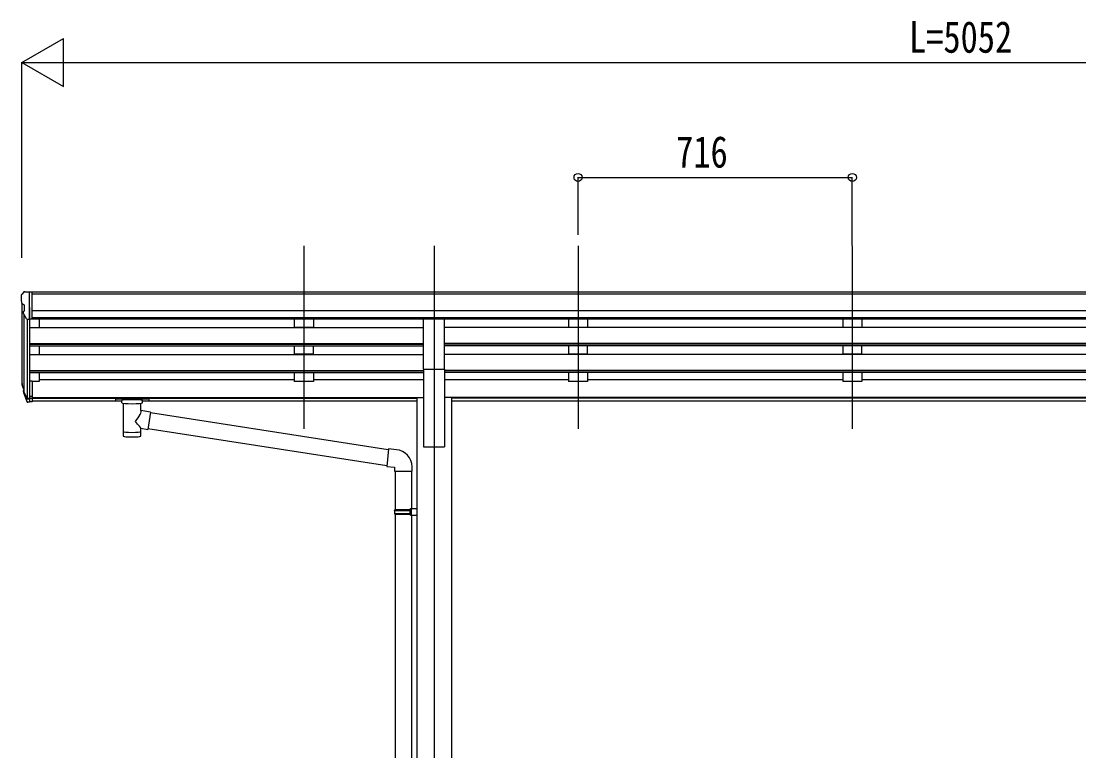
# Model space of a CAD drawing. Units: millimetres, scale not verified. Extents: x -10512 to 10512, y -7425 to 7425.
# Drawn here: x -2880 to -118, y -1935 to -29 of the extents above; entities that cross this region are included whole.
import ezdxf
from ezdxf.enums import TextEntityAlignment as Align

# ---------------------------------------------------------------- set-up
doc = ezdxf.new("R2010")
doc.units = ezdxf.units.MM
doc.header["$LTSCALE"] = 30
for name, color, linetype in [('0-3_YKK_12', 2, 'Continuous'), ('0-4_YKK_13', 4, 'Continuous'), ('0-5_YKK_A1', 4, 'Continuous'), ('0-6_YKK_D', 6, 'Continuous')]:
    doc.layers.add(name, color=color, linetype=linetype)
doc.styles.add('ＭＳ ゴシック', font='')
doc.styles.get('ＭＳ ゴシック').set_extended_font_data('MS Gothic')

msp = doc.modelspace()

# ---------------------------------------------------------------- linework, layer by layer
at = {"layer": '0-3_YKK_12'}
for p, q in [((-2141.73, -616.34), (-2141.73, -1093.86)), ((-1801.73, -616.34), (-1801.73, -1093.86)), ((-1425.73, -616.34), (-1425.73, -1093.86)), ((-709.73, -616.34), (-709.73, -1093.86)), ((-1801.73, -1047.18), (-1801.73, -3790.75))]:
    msp.add_line(p, q, dxfattribs=at)
at = {"layer": '0-4_YKK_13'}
for p, q in [((-2879.73, -745.12), (-2879.73, -745.75)), ((-2872.82, -736.31), (-2876.88, -742.12)), ((-2869.73, -735.75), (-2872.06, -735.89)), ((-2869.73, -735.75), (-2851.23, -735.75)), ((-2857.73, -808.73), (-2857.73, -735.75)), ((-2851.23, -735.75), (-2841.23, -735.83)), ((-2851.23, -807.73), (-2851.23, -735.75)), ((-2841.23, -737.35), (-2841.23, -735.83)), ((-2877.19, -766.93), (-2871.88, -770)), ((-2871.73, -770.26), (-2871.73, -786.54)), ((-2865.35, -806.92), (-2874.35, -791.32)), ((-2857.73, -808.73), (-2862.94, -808.41)), ((-2851.23, -807.73), (-2857.73, -807.73)), ((-1829.23, -938.17), (-1829.23, -806.38)), ((-1829.23, -806.38), (-1774.23, -806.38)), ((-1774.23, -938.17), (-1774.23, -806.38)), ((-1829.23, -938.17), (-1774.23, -938.17)), ((-2876.63, -983.66), (-2872.75, -991.61)), ((-2876.03, -982.28), (-2872.75, -989.34)), ((-2857.73, -969.47), (-2857.73, -1024.24)), ((-2851.23, -969.47), (-2857.73, -969.47)), ((-2851.23, -969.47), (-2851.23, -1023.5)), ((-2874.32, -994.93), (-2873.98, -999.34)), ((-2873.98, -999.34), (-2865.17, -1022.89)), ((-2873.36, -998.77), (-2865.17, -1014.95)), ((-2864.16, -1013.82), (-2871.92, -998.42)), ((-2857.73, -1014.5), (-2862.86, -1014.5)), ((-2857.73, -1016.31), (-2862.57, -1016.31)), ((-2851.23, -1009.6), (-2857.73, -1009.6)), ((-2851.23, -1014.48), (-2857.73, -1014.48)), ((-2633.73, -1014.35), (-2633.73, -1020.1)), ((-2633.73, -1014.54), (-2633.73, -1016.08)), ((-2631.73, -1013.68), (-2548.73, -1013.68)), ((-2631.73, -1015.86), (-2548.73, -1015.86)), ((-2631.73, -1020.77), (-2617.23, -1020.77)), ((-2617.23, -1026.41), (-2617.23, -1019.86)), ((-2563.23, -1026.41), (-2563.23, -1019.86)), ((-2563.23, -1020.77), (-2548.73, -1020.77)), ((-2546.73, -1014.35), (-2546.73, -1020.1)), ((-2857.73, -1024.24), (-2862.57, -1024.24)), ((-2851.23, -1023.5), (-2857.73, -1023.5)), ((-2613.13, -1027.33), (-2613.14, -1112.77)), ((-2567.33, -1046.08), (-2567.33, -1027.33)), ((-2542.11, -1049.98), (-2567.33, -1046.07)), ((-2542.11, -1049.98), (-2549.13, -1095.24)), ((-1921.11, -1148.38), (-2542.42, -1052)), ((-2567.31, -1112.77), (-2567.33, -1092.11)), ((-2567.33, -1092.42), (-2549.13, -1095.24)), ((-1924.78, -1190.32), (-2548.86, -1093.5)), ((-1900.11, -1148.34), (-1920.95, -1146.52)), ((-1905.04, -1204.09), (-1859.04, -1204.09)), ((-1902.93, -1204.09), (-1902.93, -1304.81)), ((-1860.93, -1204.09), (-1860.93, -1302.25)), ((-1859.04, -1204.09), (-1859.04, -1193.17)), ((-1904.93, -1306.81), (-1903.93, -1304.81)), ((-1904.93, -1306.81), (-1860.93, -1306.81)), ((-1904.93, -1306.81), (-1904.93, -1314.81)), ((-1904.93, -1314.81), (-1860.93, -1314.81)), ((-1904.93, -1314.81), (-1903.93, -1316.81)), ((-1903.93, -1304.81), (-1860.93, -1304.81)), ((-1903.93, -1316.81), (-1860.93, -1316.81)), ((-1902.93, -1316.81), (-1902.93, -2080.69)), ((-1865.4, -1306.81), (-1865.83, -1304.81)), ((-1862.93, -1302.31), (-1846.93, -1301.84)), ((-1862.93, -1304.31), (-1862.93, -1302.31)), ((-1862.93, -1304.31), (-1860.93, -1304.31)), ((-1862.93, -1319.31), (-1862.93, -1317.31)), ((-1862.93, -1319.31), (-1846.93, -1319.78)), ((-1860.93, -1319.37), (-1860.93, -2078.13)), ((-1846.93, -1301.84), (-1846.93, -1319.78))]:
    msp.add_line(p, q, dxfattribs=at)
for points in [[(-2633.73, -1014.35), (-2633.69, -1014.15), (-2633.61, -1014.01), (-2633.51, -1013.92), (-2633.41, -1013.86), (-2633.29, -1013.81), (-2632.99, -1013.75), (-2632.5, -1013.7), (-2631.96, -1013.68), (-2631.73, -1013.68)], [(-2633.73, -1020.1), (-2633.69, -1020.3), (-2633.61, -1020.44), (-2633.51, -1020.53), (-2633.41, -1020.59), (-2633.29, -1020.64), (-2632.99, -1020.7), (-2632.5, -1020.74), (-2631.96, -1020.77), (-2631.73, -1020.77)], [(-2548.73, -1013.68), (-2548.37, -1013.69), (-2547.84, -1013.71), (-2547.39, -1013.76), (-2547.09, -1013.84), (-2546.92, -1013.94), (-2546.8, -1014.08), (-2546.73, -1014.26), (-2546.73, -1014.35)], [(-2548.73, -1020.77), (-2548.37, -1020.76), (-2547.84, -1020.74), (-2547.39, -1020.69), (-2547.09, -1020.61), (-2546.92, -1020.51), (-2546.8, -1020.37), (-2546.73, -1020.19), (-2546.73, -1020.1)], [(-1920.95, -1146.52), (-1924.96, -1192.35), (-1905.04, -1194.09), (-1905.04, -1204.09)], [(-1865.4, -1306.81), (-1865.4, -1314.81), (-1865.83, -1316.81)], [(-1862.93, -1317.31), (-1860.93, -1317.31), (-1860.93, -1304.31)]]:
    msp.add_lwpolyline(points, dxfattribs=at)
for centre, radius, start, end in [((-2876.73, -745.12), 3, 93, 180), ((-2872, -736.89), 1, 93.5, 145), ((-2677.73, -745.75), 202, 180, 184.94904), ((-2872.82, -762.56), 6.18, 185.7035, 224.99897), ((-2872.03, -770.26), 0.3, 0, 60), ((-2871.76, -789.82), 3, 94.7167, 210), ((-2872.03, -786.54), 0.3, 274.7167, 0), ((-2862.75, -805.42), 3, 210, 266.5), ((-2848.54, -974.54), 29.53, 186.50806, 197.98144), ((-2847.14, -972.78), 30.41, 187.1552, 198.19734), ((-1904.04, -1193.17), 45, 0, 85)]:
    msp.add_arc(centre, radius, start, end, dxfattribs=at)
for centre, major_axis, ratio, start_param, end_param in [((-2789.07, -974.97), (-89.06, 1.43), 0.57596, 6.1962358, 6.3678173), ((-2789.86, -968.3), (87.93, 4.42), 0.541684, 3.0659337, 3.2228513), ((-2873.01, -994.93), (1.3, 0), 0.90356, 1.3700892, 3.347195), ((-2787.09, -978.74), (-89.07, 0), 0.90356, 0.2056023, 0.2515348), ((-2787.81, -974.88), (-88.05, 0), 0.90356, 0.2662965, 0.3003836), ((-2862.57, -1013.6), (-3, 0), 0.90356, 0.5235988, 1.5707963), ((-2862.86, -1013.14), (-1.5, 0), 0.90356, 0.5235988, 1.5707963), ((-2631.73, -1016.08), (2, 0), 0.109601, 1.5707963, 3.1415927), ((-2590.23, -1019.86), (27, 0), 0.070066, 6.2831853, 9.424778), ((-2548.73, -1016.08), (2, 0), 0.109601, 0, 1.5707963), ((-2862.57, -1021.53), (3, 0), 0.90356, 3.6651914, 4.712389), ((-2590.23, -1026.41), (27, 0), 0.070066, 3.1415927, 6.2831853), ((-2590.23, -1072.61), (-22.81, -26.62), 0.234429, 1.6855472, 3.1268519), ((-2579.23, -1023.85), (16, 0), 0.361356, 6.2636979, 6.2831853), ((-2587.68, -1069.97), (20.32, -22.25), 0.045535, 0.0389954, 1.3075346), ((-2590.23, -1100.33), (22.91, 0), 0.122865, 3.1415927, 6.2831853), ((-2590.23, -1112.77), (22.92, 0), 0.101955, 3.1415499, 6.2833984)]:
    msp.add_ellipse(centre, major_axis=major_axis, ratio=ratio, start_param=start_param, end_param=end_param, dxfattribs=at)
at = {"layer": '0-5_YKK_A1'}
for p, q in [((2147.77, -737.35), (-2851.23, -737.35)), ((2147.77, -742.57), (-2851.23, -742.57)), ((-2877.73, -766.32), (-2877.73, -969.1)), ((-2872.75, -794.09), (-2872.75, -995.81)), ((-2857.73, -776.85), (-2857.73, -969.47)), ((2147.77, -786.1), (-2851.23, -786.1)), ((-2863.73, -808.25), (-2863.73, -1014.25)), ((2147.77, -803.95), (-2851.23, -803.95)), ((-1829.23, -807.2), (-2851.23, -807.2)), ((-2832.73, -807.2), (-2832.73, -829.26)), ((-2166.73, -807.3), (-2166.73, -829.16)), ((-2116.73, -807.3), (-2116.73, -829.16)), ((1070.77, -807.2), (-1774.23, -807.2)), ((-1450.73, -807.3), (-1450.73, -829.16)), ((-1400.73, -807.3), (-1400.73, -829.16)), ((-734.73, -807.3), (-734.73, -829.16)), ((-684.73, -807.3), (-684.73, -829.16)), ((-2857.73, -829.26), (-1829.23, -829.26)), ((-2116.73, -829.16), (-2166.73, -829.16)), ((1070.77, -829.26), (-1774.23, -829.26)), ((-1400.73, -829.16), (-1450.73, -829.16)), ((-684.73, -829.16), (-734.73, -829.16)), ((-2857.73, -871.14), (-1829.23, -871.14)), ((-2857.73, -872.63), (-1829.23, -872.63)), ((-2857.73, -876.95), (-1829.23, -876.95)), ((-2832.73, -876.95), (-2832.73, -899.36)), ((-2166.73, -876.95), (-2166.73, -899.27)), ((-2116.73, -899.27), (-2116.73, -876.95)), ((1070.77, -871.14), (-1774.23, -871.14)), ((1070.77, -872.63), (-1774.23, -872.63)), ((1070.77, -876.95), (-1774.23, -876.95)), ((-1450.73, -876.95), (-1450.73, -899.27)), ((-1400.73, -899.27), (-1400.73, -876.95)), ((-734.73, -876.95), (-734.73, -899.27)), ((-684.73, -899.27), (-684.73, -876.95)), ((-2857.73, -899.36), (-1829.23, -899.36)), ((-2116.73, -899.27), (-2166.73, -899.27)), ((1070.77, -899.36), (-1774.23, -899.36)), ((-1400.73, -899.27), (-1450.73, -899.27)), ((-684.73, -899.27), (-734.73, -899.27)), ((-1829.23, -938.17), (-1829.23, -1140.75)), ((-1774.23, -938.17), (-1774.23, -1140.75)), ((-2857.73, -941.24), (-1829.23, -941.24)), ((-2857.73, -942.74), (-1829.23, -942.74)), ((-2857.73, -947.06), (-1829.23, -947.06)), ((-2832.73, -947.06), (-2832.73, -970.1)), ((-2832.73, -965.16), (-2166.73, -965.16)), ((-2166.73, -947.06), (-2166.73, -970.1)), ((-2116.73, -947.06), (-2116.73, -970.1)), ((-2116.73, -965.16), (-1829.23, -965.16)), ((1070.77, -941.24), (-1774.23, -941.24)), ((1070.77, -942.74), (-1774.23, -942.74)), ((1070.77, -947.06), (-1774.23, -947.06)), ((-1774.23, -965.16), (-1450.73, -965.16)), ((-1450.73, -947.06), (-1450.73, -970.1)), ((-1400.73, -947.06), (-1400.73, -970.1)), ((-1400.73, -965.16), (-734.73, -965.16)), ((-734.73, -947.06), (-734.73, -970.1)), ((-684.73, -947.06), (-684.73, -970.1)), ((-684.73, -965.16), (-18.73, -965.16)), ((-2832.73, -970.1), (-2851.23, -970.1)), ((-2116.73, -970.1), (-2166.73, -970.1)), ((-1400.73, -970.1), (-1450.73, -970.1)), ((-684.73, -970.1), (-734.73, -970.1)), ((-2851.23, -1012.17), (-1846.93, -1012.17)), ((-2851.23, -1013.57), (-1846.93, -1013.57)), ((-2617.23, -1021.26), (-2851.23, -1021.26)), ((-1846.93, -1021.26), (-2563.23, -1021.26)), ((-1846.93, -1011.75), (-1846.93, -2915.75)), ((-1846.93, -1011.75), (-1829.23, -1011.75)), ((-1756.53, -1011.75), (-1774.23, -1011.75)), ((-1756.53, -1011.75), (-1756.53, -2915.75)), ((1053.07, -1012.17), (-1756.53, -1012.17)), ((1053.07, -1013.57), (-1756.53, -1013.57)), ((1053.07, -1021.26), (-1756.53, -1021.26)), ((-1829.23, -1140.75), (-1774.23, -1140.75))]:
    msp.add_line(p, q, dxfattribs=at)
at = {"layer": '0-6_YKK_D'}
for p, q in [((-2877.73, -137.35), (-2769.47, -74.85)), ((-2769.47, -199.85), (-2769.47, -74.85)), ((-2877.73, -646.92), (-2877.73, -136.35)), ((-2877.73, -137.35), (-2769.47, -199.85)), ((-2877.73, -137.35), (-2661.22, -137.35)), ((-2752.73, -137.35), (2049.27, -137.35)), ((-1425.73, -587.45), (-1425.73, -436.35)), ((-1425.73, -437.35), (-709.73, -437.35)), ((-709.73, -615.34), (-709.73, -436.35))]:
    msp.add_line(p, q, dxfattribs=at)
for centre in [(-1425.73, -437.35), (-709.73, -437.35)]:
    msp.add_circle(centre, 10.62, dxfattribs=at)

# ---------------------------------------------------------------- texts
at = {"layer": '0-6_YKK_D', "style": 'ＭＳ ゴシック', "width": 0.8}
for s, p in [('L=5052', (-561.73, -136.35)), ('716', (-1169.73, -436.35))]:
    msp.add_text(s, height=82.48, dxfattribs=at).set_placement(p, align=Align.BOTTOM_LEFT)

doc.saveas('drawing.dxf')
